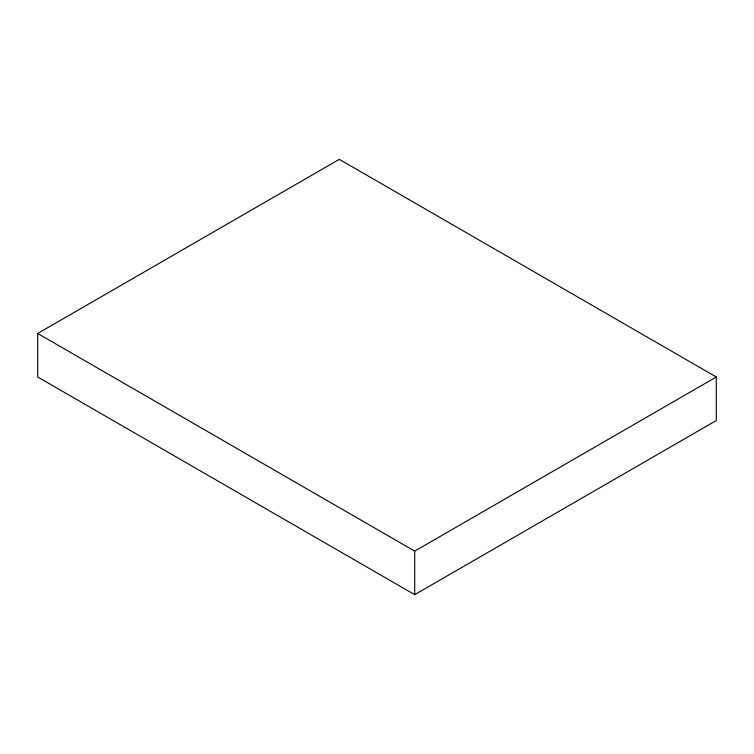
<?xml version="1.0" encoding="UTF-8"?>
<svg xmlns="http://www.w3.org/2000/svg" width="754" height="754" viewBox="0 0 754 754"><rect width="100%" height="100%" fill="white"/><g stroke="black" fill="none" stroke-linecap="round" stroke-linejoin="round"><path stroke-width="1.13" d="M37.7 333.466L339.3 159.339L716.3 377L716.3 420.534L414.7 594.661L37.7 377L37.7 333.466L414.7 551.127L716.3 377M414.7 551.127L414.7 594.661"/></g></svg>
